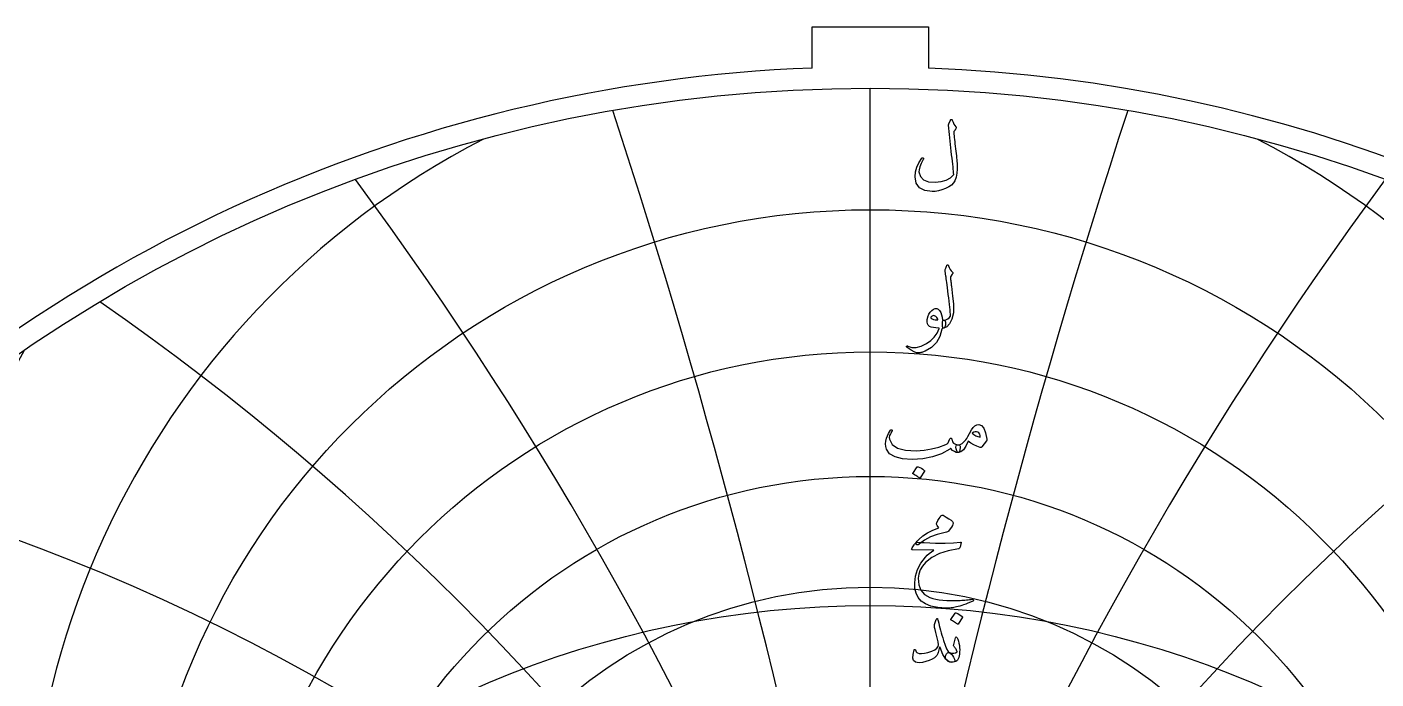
# Model space of a CAD drawing. Header units: millimetres. Extents: x -62 to 62, y -62 to 63.
# Drawn here: x -34.2 to 20.5, y 36.8 to 63.2 of the extents above; entities that cross this region are included whole.
import ezdxf

# ---------------------------------------------------------------- set-up
doc = ezdxf.new("R2010")
doc.units = ezdxf.units.MM
for name, color, linetype in [('CUT_OUTER', 1, 'Continuous'), ('ENGRAVE', 7, 'Continuous'), ('ENGRAVE_FINE', 8, 'Continuous'), ('TEXT', 5, 'Continuous')]:
    doc.layers.add(name, color=color, linetype=linetype)

msp = doc.modelspace()

# ---------------------------------------------------------------- linework, layer by layer
at = {"layer": 'CUT_OUTER'}
for points in [[(-2.3625, 63.2325), (2.3625, 63.2325), (2.3625, 61.567)], [(-2.3625, 61.567), (-2.3625, 63.2325)]]:
    msp.add_lwpolyline(points, dxfattribs=at)
for centre, radius, start, end in [((-0.0002, -0.0002), 61.6124, 137.460696, 87.802279), ((-0.0008, 0.0012), 61.6111, 92.196778, 137.461198)]:
    msp.add_arc(centre, radius, start, end, dxfattribs=at)
at = {"layer": 'ENGRAVE'}
msp.add_lwpolyline([(0, -60.75), (0, 60.75)], dxfattribs=at)
for centre, radius in [((0, 0), 60.75), ((0, 26.0066), 29.8123), ((0, 24.1699), 25.8829), ((0, 22.6853), 22.3151), ((0, 21.4845), 19.0291), ((0, 0), 39.7663)]:
    msp.add_circle(centre, radius, dxfattribs=at)
for centre, radius, start, end in [((0, 28.2907), 34.2101, 117.31226, 62.68774), ((0, 31.1579), 39.2243, 151.10225, 28.89775), ((0, 34.8078), 45.0674, 171.79216, 8.20784)]:
    msp.add_arc(centre, radius, start, end, dxfattribs=at)
at = {"layer": 'ENGRAVE_FINE'}
for centre, radius, start, end in [((-298.523, -34.4872), 303.1282, 3.740391, 18.131315), ((-298.523, -34.4872), 303.1282, 3.740391, 18.131315), ((298.523, -34.4872), 303.1282, 161.868685, 176.259609), ((298.523, -34.4872), 303.1282, 161.868685, 176.259609), ((-144.6208, -34.4872), 153.9022, 7.530304, 36.493549), ((-144.6208, -34.4872), 153.9022, 7.530304, 36.493549), ((144.6208, -34.4872), 153.9022, 143.506451, 172.469696), ((144.6208, -34.4872), 153.9022, 143.506451, 172.469696), ((-91.1711, -34.4872), 105.2753, 11.421692, 55.319327), ((-91.1711, -34.4872), 105.2753, 11.421692, 55.319327), ((91.1711, -34.4872), 105.2753, 124.680673, 168.578308), ((91.1711, -34.4872), 105.2753, 124.680673, 168.578308), ((-62.7311, -34.4872), 81.8897, 15.471599, 74.830713), ((-62.7311, -34.4872), 81.8897, 15.471599, 74.830713), ((62.7311, -34.4872), 81.8897, 105.169287, 164.528401), ((62.7311, -34.4872), 81.8897, 105.169287, 164.528401)]:
    msp.add_arc(centre, radius, start, end, dxfattribs=at)
at = {"layer": 'TEXT'}
for points in [[(3.2532, 59.4572), (3.2595, 59.4682), (3.2676, 59.4761), (3.2775, 59.4808), (3.2892, 59.4824), (3.3008, 59.4803), (3.3107, 59.4743), (3.3188, 59.4642), (3.3251, 59.45), (3.3585, 59.3676), (3.3942, 59.2964), (3.4322, 59.2365), (3.4724, 59.1878), (3.4843, 59.1702), (3.4877, 59.15), (3.4825, 59.1271), (3.4688, 59.1015), (3.46, 59.0892), (3.4517, 59.0773), (3.4439, 59.0658), (3.4365, 59.0548), (3.4295, 59.0445), (3.423, 59.0351), (3.4169, 59.0265), (3.4113, 59.0189), (3.4019, 59.005), (3.3951, 58.9884), (3.3911, 58.9691), (3.3898, 58.947), (3.394, 58.885), (3.3996, 58.8173), (3.4066, 58.7439), (3.4149, 58.665), (3.4243, 58.5805), (3.4347, 58.4903), (3.4459, 58.3946), (3.458, 58.2932), (3.4716, 58.192), (3.4836, 58.0969), (3.4941, 58.0079), (3.5029, 57.9249), (3.5104, 57.8478), (3.5168, 57.7763), (3.5221, 57.7104), (3.5263, 57.6501), (3.531, 57.4716), (3.5164, 57.3025), (3.4825, 57.1428), (3.4293, 56.9926), (3.3774, 56.9044), (3.2972, 56.8228), (3.1888, 56.7481), (3.052, 56.68), (2.9038, 56.6237), (2.7646, 56.5839), (2.6344, 56.5608), (2.5131, 56.5543), (2.2095, 56.596), (1.9922, 56.7106), (1.861, 56.8978), (1.8161, 57.1579), (1.8318, 57.3516), (1.8826, 57.5414), (1.9684, 57.7271), (2.0892, 57.9087), (2.0984, 57.9193), (2.108, 57.9258), (2.1181, 57.9283), (2.1287, 57.9267), (2.1399, 57.9224), (2.1485, 57.9168), (2.1543, 57.9099), (2.1574, 57.9016), (2.1597, 57.8892), (2.1592, 57.8773), (2.1561, 57.8659), (2.1503, 57.8549), (2.0678, 57.6943), (2.011, 57.5576), (1.9798, 57.4446), (1.9742, 57.3555), (2.0342, 57.1635), (2.1637, 57.0294), (2.3629, 56.9533), (2.6317, 56.9351), (2.874, 56.9614), (3.0799, 57.0222), (3.2494, 57.1177), (3.3826, 57.2477), (3.3798, 57.3104), (3.3749, 57.3838), (3.3681, 57.4676), (3.3592, 57.562), (3.3481, 57.6672), (3.3345, 57.7834), (3.3185, 57.9107), (3.2999, 58.0489), (3.2824, 58.1915), (3.2658, 58.3318), (3.2501, 58.4699), (3.2353, 58.6057), (3.2216, 58.7393), (3.2092, 58.8707), (3.1982, 58.9998), (3.1886, 59.1267), (3.1742, 59.2488), (3.1749, 59.2628), (3.1769, 59.2758), (3.1803, 59.2879), (3.185, 59.2991)], [(3.0359, 53.3893), (3.0601, 53.4479), (3.079, 53.4944), (3.0925, 53.5287), (3.1005, 53.551), (3.1068, 53.5651), (3.1149, 53.5752), (3.1248, 53.5813), (3.1365, 53.5833), (3.1497, 53.5811), (3.1607, 53.5743), (3.1695, 53.5631), (3.176, 53.5474), (3.2058, 53.4704), (3.2416, 53.401), (3.2831, 53.3392), (3.3305, 53.2851), (3.3437, 53.2678), (3.3475, 53.2483), (3.3419, 53.2265), (3.3269, 53.2025), (3.2478, 53.0911), (3.2532, 53.0413), (3.2586, 52.9923), (3.264, 52.9443), (3.2694, 52.8971), (3.2748, 52.8508), (3.2802, 52.8055), (3.2856, 52.761), (3.291, 52.7175), (3.3406, 52.3142), (3.3709, 51.9989), (3.3819, 51.7717), (3.3736, 51.6325), (3.3058, 51.3798), (3.2173, 51.1932), (3.1082, 51.0727), (2.9784, 51.0181), (2.9748, 51.0181), (2.9712, 51.0181), (2.9676, 51.0181), (2.964, 51.0181), (2.9427, 51.0383), (2.929, 51.0846), (2.9229, 51.1569), (2.9245, 51.2552), (2.9279, 51.2916), (2.938, 51.3181), (2.9548, 51.3347), (2.9784, 51.3414), (3.0695, 51.3596), (3.1454, 51.3926), (3.2061, 51.4405), (3.2514, 51.5031), (3.2484, 51.5783), (3.2429, 51.6639), (3.2349, 51.7598), (3.2245, 51.866), (3.2118, 51.9821), (3.1971, 52.1076), (3.1804, 52.2425), (3.1616, 52.3869), (3.1443, 52.5288), (3.1284, 52.6564), (3.1138, 52.7696), (3.1005, 52.8684), (3.0891, 52.9528), (3.0799, 53.0228), (3.0729, 53.0785), (3.0682, 53.1198), (3.0323, 53.3246), (3.0312, 53.3448), (3.0314, 53.3624), (3.0329, 53.3772), (3.0359, 53.3893)], [(2.9065, 50.9786), (2.8223, 50.6828), (2.6811, 50.4352), (2.4828, 50.2355), (2.2275, 50.084), (2.1918, 50.0686), (2.1565, 50.0548), (2.1217, 50.0426), (2.0874, 50.0319), (2.0537, 50.023), (2.0209, 50.0162), (1.989, 50.0113), (1.958, 50.0085), (1.8808, 50.0195), (1.7784, 50.0597), (1.6509, 50.1291), (1.4982, 50.2277), (1.4818, 50.2418), (1.4721, 50.2555), (1.4692, 50.2688), (1.473, 50.2816), (1.4816, 50.2915), (1.4928, 50.296), (1.5067, 50.2951), (1.5233, 50.2888), (1.6821, 50.2373), (1.8601, 50.2376), (2.0575, 50.2894), (2.2742, 50.393), (2.4511, 50.5131), (2.5976, 50.6543), (2.7134, 50.8167), (2.7987, 51.0001), (2.7981, 51.0066), (2.7961, 51.0118), (2.7927, 51.0156), (2.788, 51.0181), (2.6642, 51.0253), (2.5589, 51.0396), (2.472, 51.0612), (2.4035, 51.0899), (2.3506, 51.1344), (2.3173, 51.1959), (2.3038, 51.2745), (2.3101, 51.3702), (2.3122, 51.3829), (2.3146, 51.3958), (2.3175, 51.4089), (2.3209, 51.4223), (2.3247, 51.4361), (2.329, 51.4506), (2.3337, 51.4657), (2.3389, 51.4816), (2.3811, 51.5842), (2.4323, 51.6693), (2.4925, 51.7369), (2.5616, 51.7869), (2.6324, 51.8143), (2.6973, 51.8139), (2.7563, 51.7856), (2.8095, 51.7295), (2.856, 51.6513), (2.8913, 51.5606), (2.9153, 51.4573), (2.9281, 51.3414), (2.9352, 51.3416), (2.942, 51.3419), (2.9486, 51.3424), (2.955, 51.3432), (2.9614, 51.344), (2.9681, 51.3446), (2.9749, 51.3449), (2.982, 51.345), (3.0062, 51.3399), (3.0251, 51.3244), (3.0386, 51.2986), (3.0466, 51.2624), (3.05, 51.2227), (3.0493, 51.1825), (3.0446, 51.1418), (3.0359, 51.1007), (3.0244, 51.0646), (3.0116, 51.0388), (2.9975, 51.0233), (2.982, 51.0181), (2.9137, 51.0181), (2.9133, 51.0116), (2.9119, 51.0028), (2.9097, 50.9918), (2.9065, 50.9786)], [(2.7341, 51.381), (2.6964, 51.4468), (2.655, 51.4932), (2.6101, 51.5204), (2.5616, 51.5283), (2.5327, 51.5206), (2.5068, 51.5085), (2.4842, 51.4919), (2.4646, 51.4708), (2.4583, 51.4596), (2.4574, 51.4474), (2.4619, 51.4344), (2.4718, 51.4205), (2.5089, 51.3879), (2.5625, 51.3657), (2.6328, 51.3538), (2.7197, 51.3522), (2.7287, 51.354), (2.7341, 51.3594), (2.7359, 51.3684), (2.7341, 51.381)], [(4.3975, 47.1081), (4.51, 47.0681), (4.6032, 46.9554), (4.6771, 46.7699), (4.7316, 46.5117), (4.7337, 46.4931), (4.7325, 46.4767), (4.7283, 46.4625), (4.7209, 46.4506), (4.5233, 46.2027), (4.5096, 46.1877), (4.4936, 46.1785), (4.4754, 46.1751), (4.455, 46.1776), (4.3207, 46.2234), (4.1945, 46.2818), (4.0764, 46.3527), (3.9664, 46.4363), (3.8777, 46.2303), (3.7805, 46.0833), (3.6747, 45.995), (3.5604, 45.9656), (3.5476, 45.9703), (3.5344, 45.9845), (3.5207, 46.008), (3.5065, 46.0411), (3.4847, 46.1228), (3.4769, 46.1884), (3.4829, 46.2378), (3.5029, 46.271), (3.5146, 46.2789), (3.5281, 46.2845), (3.5433, 46.2878), (3.5604, 46.289), (3.6421, 46.3029), (3.7221, 46.3411), (3.8002, 46.4035), (3.8766, 46.4901), (3.91, 46.5404), (3.9601, 46.6231), (4.0268, 46.738), (4.1101, 46.8854), (4.1752, 46.9828), (4.2448, 47.0524), (4.3189, 47.0942), (4.3975, 47.1081)], [(0.8191, 46.8782), (0.8319, 46.8921), (0.8452, 46.8979), (0.8589, 46.8957), (0.873, 46.8854), (0.8838, 46.8719), (0.8874, 46.8566), (0.8838, 46.8395), (0.873, 46.8207), (0.8182, 46.7358), (0.7832, 46.6572), (0.7679, 46.5849), (0.7724, 46.5189), (0.8849, 46.302), (1.1039, 46.1506), (1.4292, 46.0649), (1.861, 46.0446), (2.1815, 46.0682), (2.4889, 46.1174), (2.7833, 46.1922), (3.0646, 46.2925), (3.1142, 46.322), (3.1553, 46.3671), (3.1879, 46.428), (3.2119, 46.5045), (3.22, 46.5263), (3.2335, 46.5413), (3.2523, 46.5497), (3.2766, 46.5512), (3.2939, 46.5438), (3.3062, 46.5288), (3.3136, 46.5061), (3.3161, 46.4758), (3.3329, 46.4008), (3.3799, 46.3446), (3.4569, 46.3074), (3.564, 46.289), (3.6026, 46.2804), (3.6287, 46.2584), (3.6421, 46.2229), (3.643, 46.174), (3.63, 46.0828), (3.6125, 46.0177), (3.5905, 45.9786), (3.564, 45.9656), (3.4852, 45.9759), (3.4104, 46.0069), (3.3397, 46.0586), (3.273, 46.1309), (3.2674, 46.1338), (3.2577, 46.1318), (3.244, 46.1248), (3.2263, 46.1129), (2.8913, 45.9243), (2.5257, 45.7896), (2.1296, 45.7087), (1.703, 45.6818), (1.3087, 45.7087), (1.0024, 45.7896), (0.7841, 45.9243), (0.6539, 46.1129), (0.6242, 46.2182), (0.6144, 46.3258), (0.6242, 46.4356), (0.6539, 46.5476), (0.6938, 46.6518), (0.7347, 46.7416), (0.7765, 46.8171), (0.8191, 46.8782)], [(4.1388, 46.756), (4.2062, 46.6999), (4.2825, 46.6536), (4.3679, 46.6172), (4.4622, 46.5907), (4.457, 46.6615), (4.4379, 46.7192), (4.4049, 46.7639), (4.358, 46.7955), (4.3039, 46.8119), (4.2493, 46.8108), (4.1943, 46.7922), (4.1388, 46.756)], [(1.9077, 45.3872), (1.9122, 45.3917), (1.9185, 45.3944), (1.9266, 45.3953), (1.9365, 45.3944), (2.0063, 45.3661), (2.0721, 45.3315), (2.1339, 45.2906), (2.1916, 45.2435), (2.1972, 45.2363), (2.1997, 45.2291), (2.199, 45.2219), (2.1952, 45.2147), (2.0263, 44.9417), (2.02, 44.9352), (2.0119, 44.9336), (2.0021, 44.937), (1.9904, 44.9453), (1.9803, 44.9525), (1.9643, 44.9632), (1.9426, 44.9776), (1.9149, 44.9956), (1.881, 45.0171), (1.8404, 45.0423), (1.793, 45.071), (1.7389, 45.1034), (1.7317, 45.1087), (1.7281, 45.1141), (1.7281, 45.1195), (1.7317, 45.1249)], [(3.0323, 42.7327), (2.7184, 42.6508), (2.4413, 42.545), (2.201, 42.4154), (1.9976, 42.2621), (1.9664, 42.2385), (1.9374, 42.2252), (1.9107, 42.2223), (1.8862, 42.2297), (1.8577, 42.2636), (1.8619, 42.3115), (1.899, 42.3732), (1.9688, 42.4489), (2.1339, 42.5859), (2.3236, 42.7094), (2.538, 42.8194), (2.7772, 42.916), (2.7089, 43.0166), (2.6961, 43.0417), (2.6901, 43.0668), (2.6907, 43.092), (2.6981, 43.1171), (2.7464, 43.213), (2.7907, 43.2923), (2.8309, 43.3549), (2.867, 43.401), (2.8901, 43.4228), (2.9128, 43.4342), (2.935, 43.4353), (2.9568, 43.4261), (3.0832, 43.3547), (3.1895, 43.2878), (3.2755, 43.2254), (3.3413, 43.1674), (3.354, 43.1488), (3.3601, 43.1252), (3.3594, 43.0967), (3.352, 43.0633), (3.3289, 43.0109), (3.2918, 42.9474), (3.2409, 42.8726), (3.176, 42.7866), (3.1589, 42.7738), (3.1293, 42.7606), (3.0871, 42.7469), (3.0323, 42.7327)], [(2.1844, 42.316), (2.6454, 42.2998), (3.044, 42.298), (3.3801, 42.3106), (3.6538, 42.3375), (3.6622, 42.3385), (3.6695, 42.338), (3.6757, 42.3358), (3.6808, 42.3321), (3.6845, 42.3271), (3.6866, 42.3209), (3.6872, 42.3136), (3.6862, 42.3052), (3.6791, 42.2724), (3.6722, 42.2423), (3.6656, 42.2149), (3.6592, 42.1902), (3.653, 42.1682), (3.6471, 42.1489), (3.6414, 42.1323), (3.6359, 42.1184), (3.6242, 42.0961), (3.6107, 42.0797), (3.5954, 42.0692), (3.5784, 42.0645), (3.1634, 41.9893), (2.8023, 41.8714), (2.4952, 41.7108), (2.2419, 41.5076), (2.1139, 41.3614), (2.0209, 41.2067), (1.963, 41.0435), (1.9401, 40.8717), (1.9621, 40.602), (2.0497, 40.3822), (2.2028, 40.2122), (2.4215, 40.0921), (2.5349, 40.0557), (2.6595, 40.0256), (2.7954, 40.0018), (2.9425, 39.9843), (3.1005, 39.9728), (3.2694, 39.9672), (3.449, 39.9674), (3.6394, 39.9735), (3.7071, 39.9773), (3.7737, 39.9816), (3.8392, 39.9863), (3.9035, 39.9915), (3.9663, 39.9971), (4.027, 40.0031), (4.0857, 40.0097), (4.1424, 40.0166), (4.1597, 40.0175), (4.1721, 40.013), (4.1795, 40.0031), (4.182, 39.9879), (4.1806, 39.9701), (4.1766, 39.9564), (4.1698, 39.9468), (4.1604, 39.9412), (4.0589, 39.8983), (3.9628, 39.8594), (3.8721, 39.8246), (3.7868, 39.7939), (3.707, 39.7669), (3.6332, 39.7436), (3.5651, 39.7238), (3.5029, 39.7076), (3.4444, 39.6957), (3.3875, 39.6852), (3.3322, 39.676), (3.2784, 39.6681), (3.2259, 39.6621), (3.1746, 39.6582), (3.1245, 39.6567), (3.0754, 39.6573), (2.7404, 39.6834), (2.461, 39.74), (2.2374, 39.8271), (2.0694, 39.9448), (1.9461, 40.0918), (1.8601, 40.2636), (1.8114, 40.4601), (1.8, 40.6813), (1.8352, 40.9557), (1.9194, 41.222), (2.0526, 41.4802), (2.2347, 41.7303), (2.3059, 41.806), (2.3865, 41.8786), (2.4765, 41.9479), (2.576, 42.0142), (1.7066, 42.0214), (1.6857, 42.0303), (1.6769, 42.0465), (1.6803, 42.0699), (1.6958, 42.1004), (1.725, 42.1449), (1.7515, 42.1848), (1.7753, 42.2203), (1.7964, 42.2513), (1.8148, 42.2776), (1.8305, 42.2989), (1.8435, 42.3153), (1.8539, 42.3267), (1.8772, 42.3288), (1.9401, 42.3276), (2.0425, 42.3234), (2.1844, 42.316)], [(3.4472, 39.4589), (3.4517, 39.4634), (3.458, 39.4661), (3.4661, 39.467), (3.476, 39.4661), (3.5458, 39.4378), (3.6116, 39.4032), (3.6734, 39.3623), (3.7311, 39.3152), (3.7367, 39.308), (3.7391, 39.3008), (3.7385, 39.2936), (3.7347, 39.2864), (3.5658, 39.0134), (3.5595, 39.0069), (3.5514, 39.0053), (3.5415, 39.0087), (3.5299, 39.017), (3.5198, 39.0242), (3.5038, 39.0349), (3.482, 39.0493), (3.4544, 39.0673), (3.4205, 39.0888), (3.3799, 39.114), (3.3325, 39.1427), (3.2784, 39.175), (3.2712, 39.1804), (3.2676, 39.1858), (3.2676, 39.1912), (3.2712, 39.1966)], [(2.7538, 39.1499), (2.7745, 39.0557), (2.7969, 38.9599), (2.8212, 38.8626), (2.8472, 38.7637), (2.8751, 38.6627), (2.9047, 38.5593), (2.9362, 38.4535), (2.9694, 38.3451), (3.0365, 38.1502), (3.0978, 38.0038), (3.1533, 37.9059), (3.2029, 37.8565), (3.2463, 37.8271), (3.2901, 37.7856), (3.3343, 37.7319), (3.379, 37.6661), (3.4212, 37.5846), (3.4329, 37.5233), (3.414, 37.4822), (3.3646, 37.4613), (3.205, 37.4775), (3.0637, 37.5835), (2.9409, 37.7793), (2.8365, 38.0649), (2.8342, 38.0696), (2.8311, 38.073), (2.827, 38.075), (2.8221, 38.0757), (2.8185, 38.075), (2.8149, 38.073), (2.8113, 38.0696), (2.8077, 38.0649), (2.7976, 38.0186), (2.7853, 37.9697), (2.7707, 37.918), (2.7538, 37.8637), (2.7354, 37.8123), (2.7161, 37.7694), (2.6959, 37.735), (2.6748, 37.7092), (2.5989, 37.643), (2.5041, 37.5844), (2.3905, 37.5334), (2.258, 37.4901), (2.1233, 37.4579), (2.0065, 37.4442), (1.9077, 37.449), (1.8269, 37.4721), (1.7577, 37.53), (1.7263, 37.632), (1.7326, 37.7779), (1.7766, 37.9679), (1.7809, 37.9742), (1.7865, 37.9787), (1.7935, 37.9814), (1.8018, 37.9823), (1.8116, 37.9811), (1.8197, 37.9778), (1.826, 37.9722), (1.8305, 37.9643), (1.8476, 37.9246), (1.8664, 37.8915), (1.8871, 37.8653), (1.9095, 37.8457), (1.9796, 37.8197), (2.0748, 37.8134), (2.1952, 37.8269), (2.3407, 37.8601), (2.4958, 37.91), (2.6164, 37.9661), (2.7024, 38.0285), (2.7538, 38.0972), (2.7624, 38.1668), (2.7484, 38.2858), (2.7121, 38.4543), (2.6532, 38.6721), (2.6249, 38.7868), (2.6083, 38.8795), (2.6034, 38.9503), (2.6101, 38.999), (2.6784, 39.193), (2.6858, 39.2134), (2.6937, 39.228), (2.702, 39.2368), (2.7107, 39.2397), (2.7215, 39.2341), (2.7323, 39.2173), (2.7431, 39.1892), (2.7538, 39.1499)], [(3.4796, 37.9894), (3.4585, 38.0247), (3.4383, 38.055), (3.4189, 38.0804), (3.4005, 38.1008), (3.3873, 38.1183), (3.3799, 38.1385), (3.3783, 38.1614), (3.3826, 38.187), (3.458, 38.4601), (3.4686, 38.4839), (3.4823, 38.4906), (3.4991, 38.4803), (3.5191, 38.4529), (3.5492, 38.3948), (3.5748, 38.3245), (3.5959, 38.2421), (3.6125, 38.1475), (3.6222, 38.0568), (3.626, 37.9679), (3.624, 37.8808), (3.6161, 37.7954), (3.6033, 37.7211), (3.5865, 37.6562), (3.5656, 37.6008), (3.5406, 37.5547), (3.5099, 37.5206), (3.4679, 37.4936), (3.4147, 37.4739), (3.3502, 37.4613), (3.2842, 37.4588), (3.2227, 37.4694), (3.1657, 37.493), (3.1131, 37.5296), (3.0725, 37.5761), (3.0511, 37.6293), (3.0491, 37.6892), (3.0664, 37.7559), (3.094, 37.8105), (3.1266, 37.8448), (3.1641, 37.859), (3.2065, 37.8529), (3.3044, 37.8293), (3.3898, 37.8269), (3.4625, 37.8455), (3.5227, 37.8853), (3.524, 37.8958), (3.5173, 37.9167), (3.5025, 37.9479), (3.4796, 37.9894)]]:
    msp.add_lwpolyline(points, close=True, dxfattribs=at)

doc.saveas('drawing.dxf')
